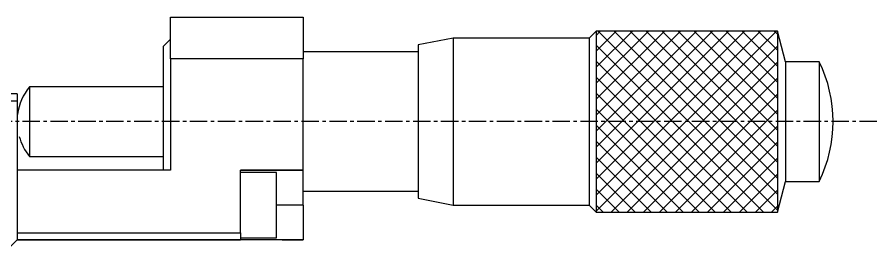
# Model space of a CAD drawing. Extents: x 68 to 383, y 36 to 377.
# Drawn here: x 321.1 to 382.7, y 51.5 to 68 of the extents above; entities that cross this region are included whole.
import ezdxf

# ---------------------------------------------------------------- set-up
doc = ezdxf.new("R2010")
doc.units = 0
doc.linetypes.add('CENTER', pattern=[2, 1.25, -0.25, 0.25, -0.25])
doc.layers.get('0').update_dxf_attribs({"linetype": 'CONTINUOUS'})

# ---------------------------------------------------------------- blocks, each defined once
blk = doc.blocks.new('*X17')
at = {"color": 0, "linetype": 'CONTINUOUS'}
for p, q in [((362.565, 54.092), (375.51, 67.037)), ((362.565, 55.241), (374.361, 67.037)), ((362.565, 56.39), (373.212, 67.037)), ((362.565, 57.539), (372.063, 67.037)), ((362.565, 58.688), (370.914, 67.037)), ((362.565, 59.837), (369.765, 67.037)), ((362.565, 60.986), (368.616, 67.037)), ((362.565, 62.135), (367.467, 67.037)), ((362.565, 63.284), (366.318, 67.037)), ((362.565, 64.433), (365.169, 67.037)), ((362.565, 65.582), (364.02, 67.037)), ((362.565, 66.731), (362.871, 67.037)), ((375.565, 54.181), (362.709, 67.037)), ((375.565, 55.33), (363.858, 67.037)), ((375.565, 56.479), (365.007, 67.037)), ((375.565, 57.628), (366.156, 67.037)), ((375.565, 58.777), (367.305, 67.037)), ((375.565, 59.926), (368.454, 67.037)), ((375.565, 61.075), (369.603, 67.037)), ((375.565, 62.224), (370.752, 67.037)), ((375.565, 63.373), (371.901, 67.037)), ((375.565, 64.522), (373.05, 67.037)), ((375.565, 65.671), (374.199, 67.037)), ((375.565, 66.82), (375.348, 67.037)), ((374.56, 54.037), (362.565, 66.031)), ((363.659, 54.037), (375.565, 65.943)), ((373.411, 54.037), (362.565, 64.882)), ((364.808, 54.037), (375.565, 64.794)), ((372.262, 54.037), (362.565, 63.733)), ((365.957, 54.037), (375.565, 63.645)), ((371.113, 54.037), (362.565, 62.584)), ((367.106, 54.037), (375.565, 62.496)), ((369.964, 54.037), (362.565, 61.435)), ((368.255, 54.037), (375.565, 61.347)), ((368.815, 54.037), (362.565, 60.286)), ((369.404, 54.037), (375.565, 60.198)), ((367.665, 54.037), (362.565, 59.137)), ((370.553, 54.037), (375.565, 59.049)), ((366.516, 54.037), (362.565, 57.988)), ((371.703, 54.037), (375.565, 57.899)), ((365.367, 54.037), (362.565, 56.839)), ((372.852, 54.037), (375.565, 56.75)), ((364.218, 54.037), (362.565, 55.69)), ((374.001, 54.037), (375.565, 55.601)), ((363.069, 54.037), (362.565, 54.541)), ((375.15, 54.037), (375.565, 54.452))]:
    blk.add_line(p, q, dxfattribs=at)

msp = doc.modelspace()

# ---------------------------------------------------------------- linework, layer by layer
at = {"color": 7, "linetype": 'CONTINUOUS'}
for p, q in [((332.065, 68.037), (341.565, 68.037)), ((332.065, 65.037), (332.065, 68.037)), ((341.565, 68.037), (341.565, 65.037)), ((362.565, 67.037), (362.065, 66.537)), ((376.155, 64.837), (375.565, 67.037)), ((331.565, 65.945), (332.065, 66.453)), ((331.565, 57.037), (331.565, 65.945)), ((352.315, 66.537), (349.815, 66.037)), ((349.815, 66.037), (349.815, 55.037)), ((362.065, 66.537), (352.315, 66.537)), ((352.315, 66.537), (352.315, 54.537)), ((362.065, 66.537), (362.065, 54.537)), ((349.815, 65.537), (341.565, 65.537)), ((341.565, 65.037), (332.065, 65.037)), ((332.065, 65.037), (332.065, 57.037)), ((341.565, 57.037), (341.565, 65.037)), ((376.155, 64.837), (376.155, 56.237)), ((378.565, 64.837), (376.155, 64.837)), ((378.565, 64.837), (378.565, 56.237)), ((321.943, 63.037), (321.943, 58.037)), ((331.565, 63.037), (321.943, 63.037)), ((321.065, 62.537), (319.665, 62.537)), ((321.065, 62.537), (321.065, 62.037)), ((320.065, 62.037), (321.065, 62.037)), ((321.065, 62.037), (321.065, 52.037)), ((321.943, 58.037), (331.565, 58.037)), ((332.065, 57.037), (321.065, 57.037)), ((341.565, 57.037), (337.065, 57.037)), ((337.065, 57.037), (341.565, 57.037)), ((337.065, 52.537), (337.065, 57.037)), ((339.665, 56.887), (337.065, 56.887)), ((339.665, 52.187), (339.665, 56.887)), ((341.565, 54.537), (341.565, 57.037)), ((375.565, 54.037), (376.155, 56.237)), ((376.155, 56.237), (378.565, 56.237)), ((341.565, 55.537), (349.815, 55.537)), ((349.815, 55.037), (352.315, 54.537)), ((341.565, 54.537), (341.565, 52.037)), ((352.315, 54.537), (362.065, 54.537)), ((362.065, 54.537), (362.565, 54.037)), ((321.065, 52.537), (337.065, 52.537)), ((337.065, 52.537), (337.065, 52.037)), ((320.565, 51.537), (321.065, 52.037)), ((321.065, 52.037), (320.565, 51.537)), ((321.065, 52.037), (337.065, 52.037)), ((337.065, 52.037), (321.065, 52.037)), ((337.065, 52.187), (339.665, 52.187)), ((341.565, 52.037), (337.065, 52.037)), ((340.065, 52.037), (341.565, 52.037))]:
    msp.add_line(p, q, dxfattribs=at)
at = {"color": 3, "linetype": 'CONTINUOUS'}
for p, q in [((375.565, 67.037), (362.565, 67.037)), ((362.565, 67.037), (362.565, 54.037)), ((375.565, 67.037), (375.565, 54.037)), ((341.565, 54.537), (339.665, 54.537)), ((362.565, 54.037), (375.565, 54.037))]:
    msp.add_line(p, q, dxfattribs=at)
at = {"color": 1, "linetype": 'CENTER'}
msp.add_line((382.695, 60.537), (320.065, 60.537), dxfattribs=at)
at = {"color": 7, "linetype": 'CONTINUOUS'}
for centre, radius, start, end in [((369.82, 60.537), 9.745, 333.81621, 26.18379), ((325.065, 60.537), 4, 141.31781, 172.55726), ((325.065, 60.537), 4, 195.4079, 218.68219)]:
    msp.add_arc(centre, radius, start, end, dxfattribs=at)

# ---------------------------------------------------------------- block references
at = {"color": 3, "linetype": 'CONTINUOUS'}
msp.add_blockref('*X17', (0, 0), dxfattribs=at)

doc.saveas('drawing.dxf')
